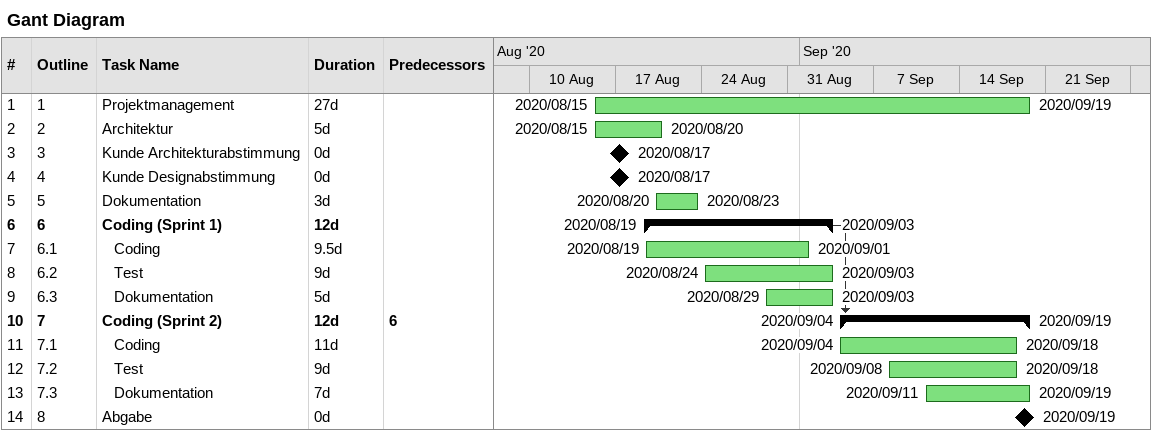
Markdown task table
Gant Diagram

| ID | WBS | Task | Duration | Start | Finish | Predecessors |
|---|---|---|---|---|---|---|
| 1 | 1 | Projektmanagement | 27d | 2020-08-15 | 2020-09-19 |  |
| 2 | 2 | Architektur | 5d | 2020-08-15 | 2020-08-20 |  |
| 3 | 3 | Kunde Architekturabstimmung | 0d | 2020-08-17 | 2020-08-17 |  |
| 4 | 4 | Kunde Designabstimmung | 0d | 2020-08-17 | 2020-08-17 |  |
| 5 | 5 | Dokumentation | 3d | 2020-08-20 | 2020-08-23 |  |
| 6 | 6 | **Coding (Sprint 1)** | 12d | 2020-08-19 | 2020-09-03 |  |
| 7 | 6.1 | Coding | 9.5d | 2020-08-19 | 2020-09-01 |  |
| 8 | 6.2 | Test | 9d | 2020-08-24 | 2020-09-03 |  |
| 9 | 6.3 | Dokumentation | 5d | 2020-08-29 | 2020-09-03 |  |
| 10 | 7 | **Coding (Sprint 2)** | 12d | 2020-09-04 | 2020-09-19 | 6 |
| 11 | 7.1 | Coding | 11d | 2020-09-04 | 2020-09-18 |  |
| 12 | 7.2 | Test | 9d | 2020-09-08 | 2020-09-18 |  |
| 13 | 7.3 | Dokumentation | 7d | 2020-09-11 | 2020-09-19 |  |
| 14 | 8 | Abgabe | 0d | 2020-09-19 | 2020-09-19 |  |
